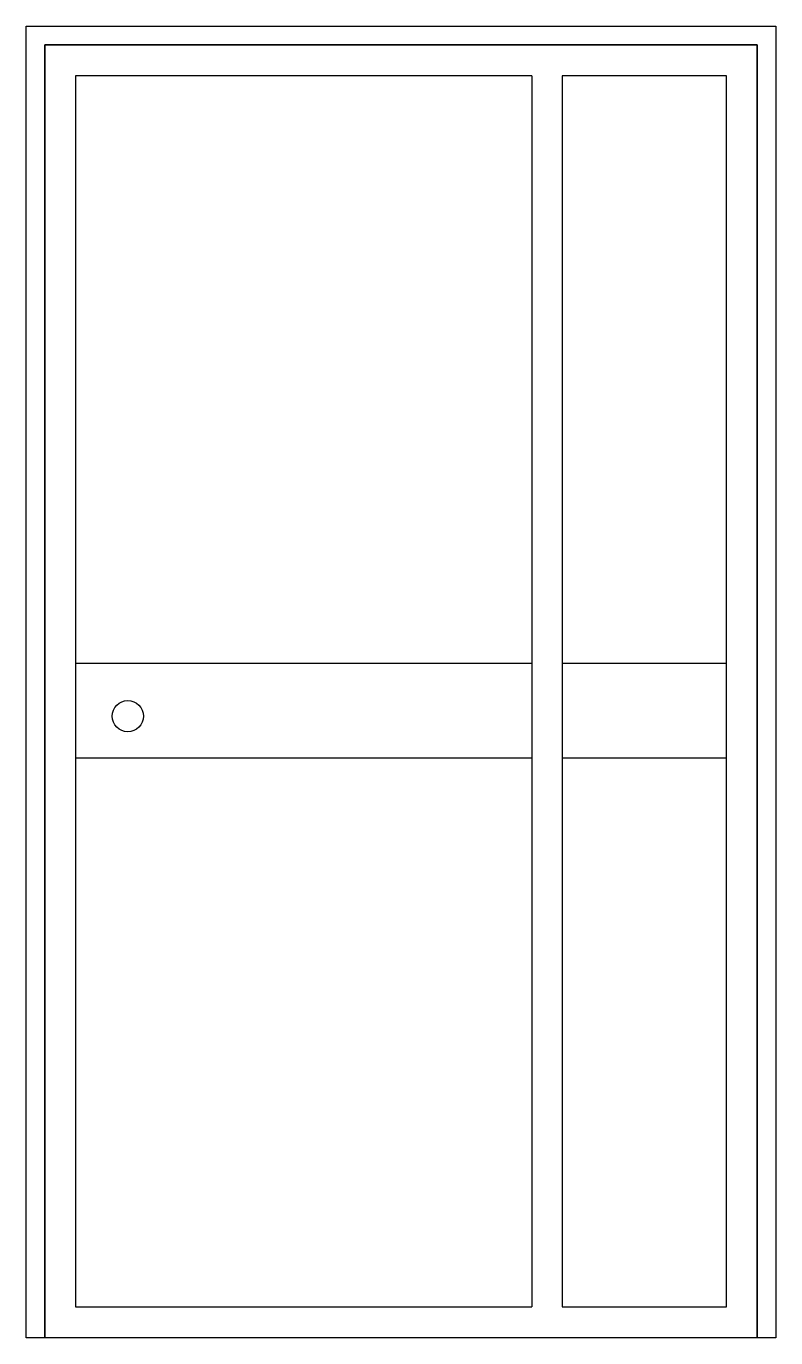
# Model space of a CAD drawing. Header units: millimetres. Extents: x 0 to 1200, y 0 to 2100.
import ezdxf

# ---------------------------------------------------------------- set-up
doc = ezdxf.new("R2010")
doc.units = ezdxf.units.MM

msp = doc.modelspace()

# ---------------------------------------------------------------- linework, layer by layer
for p, q in [((0, 0), (0, 2100)), ((0, 2100), (1200, 2100)), ((1200, 2100), (1200, 0)), ((1170, 2070), (30, 2070)), ((30, 2070), (30, 0)), ((1170, 0), (1170, 2070)), ((809.5, 2020.6), (78.7, 2020.6)), ((78.7, 2020.6), (78.7, 49.4)), ((809.5, 2020.6), (809.5, 49.4)), ((858.2, 2020.6), (858.2, 49.4)), ((1121.3, 2020.6), (858.2, 2020.6)), ((1121.3, 49.4), (1121.3, 2020.6)), ((78.7, 1080.3), (809.5, 1080.3)), ((858.2, 1080.3), (1121.3, 1080.3)), ((78.7, 928.8), (809.5, 928.8)), ((858.2, 928.8), (1121.3, 928.8)), ((78.7, 49.4), (809.5, 49.4)), ((858.2, 49.4), (1121.3, 49.4)), ((1200, 0), (0, 0))]:
    msp.add_line(p, q)
msp.add_lwpolyline([(30, 0), (30, 2070), (1170, 2070), (1170, 0)])
msp.add_circle((162.6, 995.3), 24.9)

doc.saveas('drawing.dxf')
